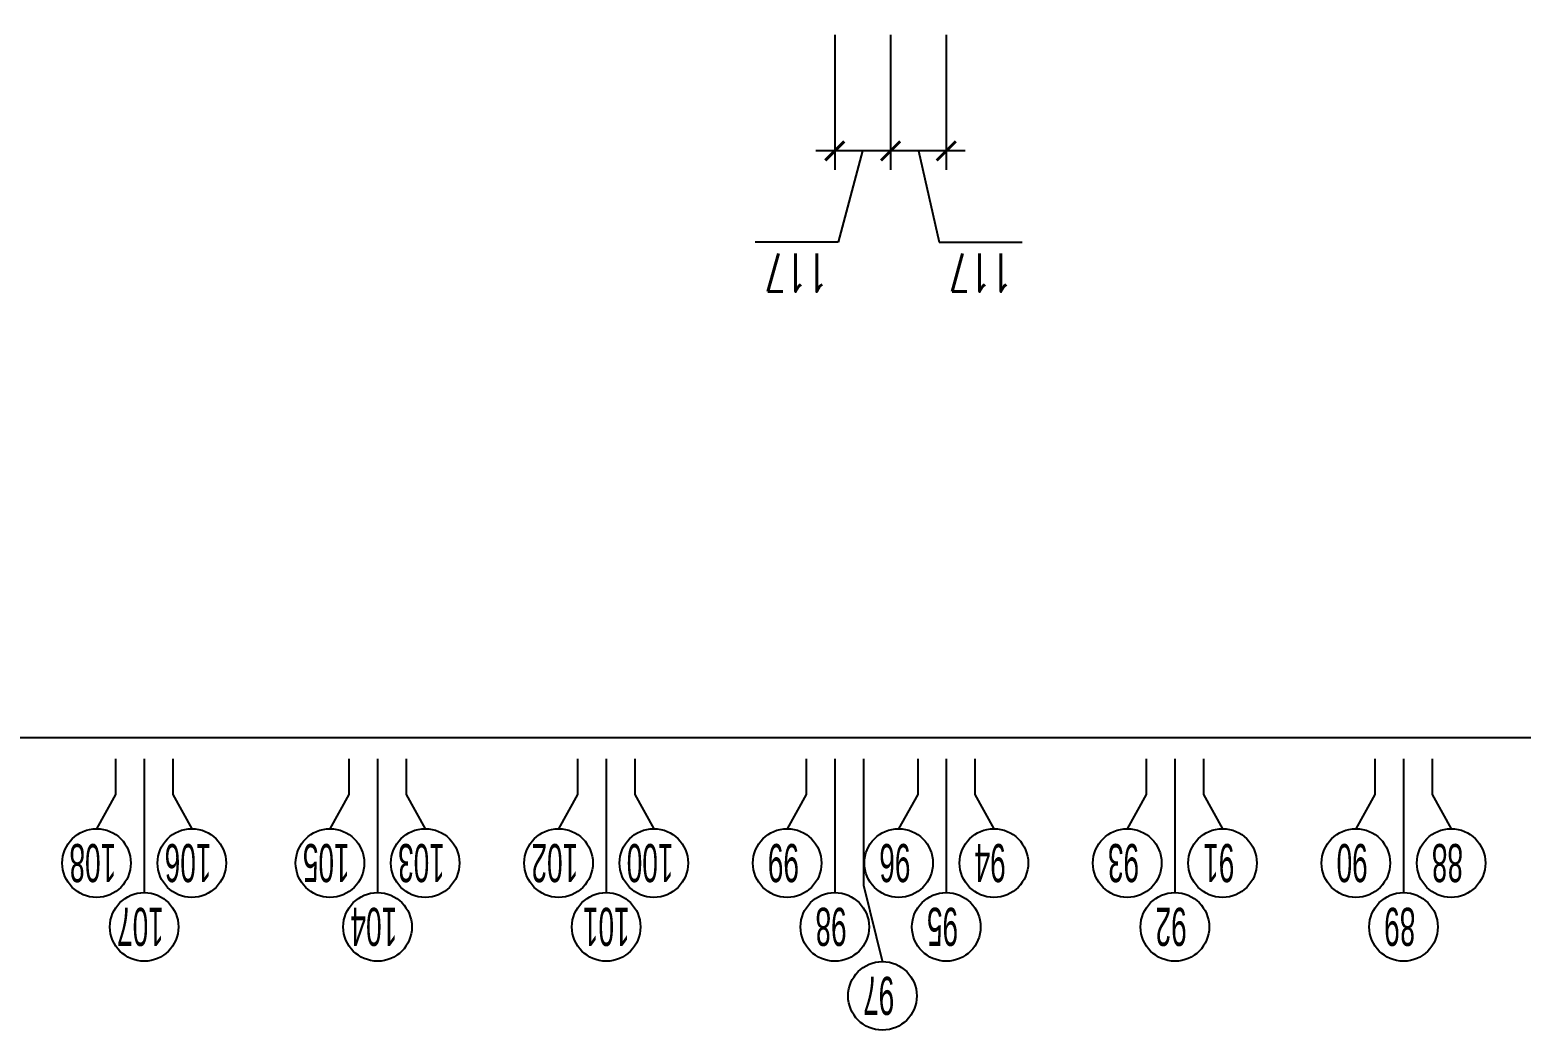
# Model space of a CAD drawing. Extents: x -57534 to 10615, y -13723 to 96319.
# Drawn here: x -26724 to -23593, y 45153 to 47252 of the extents above; entities that cross this region are included whole.
import ezdxf
from ezdxf.enums import TextEntityAlignment as Align

# ---------------------------------------------------------------- set-up
doc = ezdxf.new("R2010")
doc.units = 0
doc.header["$LTSCALE"] = 5
doc.header["$MEASUREMENT"] = 0
doc.layers.get('0').update_dxf_attribs({"linetype": 'CONTINUOUS'})
doc.layers.get('DEFPOINTS').update_dxf_attribs({"linetype": 'CONTINUOUS'})
for name, color, linetype in [('DIMENSION', 4, 'CONTINUOUS'), ('Net vang', 2, 'CONTINUOUS'), ('TEXT', 3, 'CONTINUOUS')]:
    doc.layers.add(name, color=color, linetype=linetype)
doc.styles.add('DIM', font='romans.shx', dxfattribs={"width": 0.65})
doc.styles.get("Standard").update_dxf_attribs({"font": 'vn_vni.shx', "width": 0.9})
doc.dimstyles.new('400.Ph', dxfattribs={"dimscale": 400, "dimtxt": 0.2, "dimasz": 0.1, "dimexe": 0.1, "dimexo": 0.1, "dimgap": 0.06, "dimtad": 1, "dimdec": 0, "dimzin": 0, "dimdsep": 46, "dimtxsty": 'DIM', "dimblk": 'ARCHTICK', "dimcen": 0.15, "dimdle": 0.1, "dimclrd": 256, "dimclre": 7, "dimclrt": 6, "dimadec": 0, "dimazin": 0, "dimtfac": 1, "dimtdec": 0, "dimtix": 1, "dimtmove": 0, "dimatfit": 3, "dimfxl": 1, "dimtolj": 1, "dimtzin": 0, "dimarcsym": 0})

# ---------------------------------------------------------------- blocks, each defined once
blk = doc.blocks.new('_ArchTick')
at = {"color": 0, "linetype": 'ByBlock', "const_width": 0.15}
blk.add_lwpolyline([(-0.5, -0.5), (0.5, 0.5)], dxfattribs=at)
blk = doc.blocks.new('*D97')
at = {"layer": 'DEFPOINTS', "color": 0}
for p in [(-12849.1, 15143.5), (-50569.1, 13627.7), (-12849.1, 13627.7)]:
    blk.add_point(p, dxfattribs=at)
at = {"layer": 'DIMENSION', "color": 7, "lineweight": -2}
for p, q in [((-50569.1, 13667.7), (-50569.1, 15183.5)), ((-12849.1, 13667.7), (-12849.1, 15183.5))]:
    blk.add_line(p, q, dxfattribs=at)
at = {"layer": 'DIMENSION', "lineweight": -2}
blk.add_line((-50609.1, 15143.5), (-12809.1, 15143.5), dxfattribs=at)
at = {"layer": 'DIMENSION', "lineweight": -2, "xscale": 40, "yscale": 40, "zscale": 40, "rotation": 180}
blk.add_blockref('_ArchTick', (-50569.1, 15143.5), dxfattribs=at)
at = {"layer": 'DIMENSION', "lineweight": -2, "xscale": 40, "yscale": 40, "zscale": 40}
blk.add_blockref('_ArchTick', (-12849.1, 15143.5), dxfattribs=at)
at = {"layer": 'DIMENSION', "color": 6, "insert": (-31669.1, 15207.5), "char_height": 80, "attachment_point": 5, "style": 'DIM'}
blk.add_mtext('\\A1;37720', dxfattribs=at)
blk = doc.blocks.new('*D291')
at = {"layer": 'DEFPOINTS', "color": 0}
for p in [(-58141.9, 13911.5), (-58258.9, 13627.7), (-58141.9, 13627.7)]:
    blk.add_point(p, dxfattribs=at)
at = {"layer": 'DIMENSION', "lineweight": -2}
for p, q in [((-58244, 14102.8), (-58418.3, 14102.8)), ((-58200.4, 13911.5), (-58244, 14102.8)), ((-58298.9, 13911.5), (-58101.9, 13911.5))]:
    blk.add_line(p, q, dxfattribs=at)
at = {"layer": 'DIMENSION', "color": 7, "lineweight": -2}
for p, q in [((-58258.9, 13667.7), (-58258.9, 13951.5)), ((-58141.9, 13667.7), (-58141.9, 13951.5))]:
    blk.add_line(p, q, dxfattribs=at)
at = {"layer": 'DIMENSION', "lineweight": -2, "xscale": 40, "yscale": 40, "zscale": 40, "rotation": 180}
blk.add_blockref('_ArchTick', (-58258.9, 13911.5), dxfattribs=at)
at = {"layer": 'DIMENSION', "lineweight": -2, "xscale": 40, "yscale": 40, "zscale": 40}
blk.add_blockref('_ArchTick', (-58141.9, 13911.5), dxfattribs=at)
at = {"layer": 'DIMENSION', "color": 6, "insert": (-58331.2, 14166.8), "char_height": 80, "attachment_point": 5, "style": 'DIM'}
blk.add_mtext('\\A1;117', dxfattribs=at)
blk = doc.blocks.new('*D311')
at = {"layer": 'DEFPOINTS', "color": 0}
for p in [(-69039.5, 13911.5), (-69156.5, 13627.7), (-69039.5, 13627.7)]:
    blk.add_point(p, dxfattribs=at)
at = {"layer": 'DIMENSION', "lineweight": -2}
for p, q in [((-69098, 13911.5), (-69046.4, 14102.8)), ((-69046.4, 14102.8), (-68872.1, 14102.8)), ((-69196.5, 13911.5), (-68999.5, 13911.5))]:
    blk.add_line(p, q, dxfattribs=at)
at = {"layer": 'DIMENSION', "color": 7, "lineweight": -2}
for p, q in [((-69156.5, 13667.7), (-69156.5, 13951.5)), ((-69039.5, 13667.7), (-69039.5, 13951.5))]:
    blk.add_line(p, q, dxfattribs=at)
at = {"layer": 'DIMENSION', "lineweight": -2, "xscale": 40, "yscale": 40, "zscale": 40, "rotation": 180}
blk.add_blockref('_ArchTick', (-69156.5, 13911.5), dxfattribs=at)
at = {"layer": 'DIMENSION', "lineweight": -2, "xscale": 40, "yscale": 40, "zscale": 40}
blk.add_blockref('_ArchTick', (-69039.5, 13911.5), dxfattribs=at)
at = {"layer": 'DIMENSION', "color": 6, "insert": (-68959.3, 14166.8), "char_height": 80, "attachment_point": 5, "style": 'DIM'}
blk.add_mtext('\\A1;117', dxfattribs=at)
blk = doc.blocks.new('pd2')
at = {"layer": 'DIMENSION', "color": 7}
blk.add_line((-58258.9, 13667.7), (-58258.9, 13951.5), dxfattribs=at)
at = {"layer": 'DIMENSION', "xscale": 40, "yscale": 40, "zscale": 40}
blk.add_blockref('_ArchTick', (-58258.9, 13911.5), dxfattribs=at)
at = {"layer": 'DIMENSION'}
dim = blk.add_linear_dim(base=(-58141.9, 13911.5), p1=(-58258.9, 13627.7), p2=(-58141.9, 13627.7), dimstyle='400.Ph', override={"dimtmove": 1}, dxfattribs=at)
dim.commit()
dim.dimension.update_dxf_attribs({"geometry": '*D291', "text_midpoint": (-58268, 14102.8), "dimtype": 128})
blk = doc.blocks.new('pd3')
at = {"layer": 'DIMENSION', "color": 7}
blk.add_line((-69039.5, 13667.7), (-69039.5, 13951.5), dxfattribs=at)
at = {"layer": 'DIMENSION', "xscale": 40, "yscale": 40, "zscale": 40, "rotation": 180}
blk.add_blockref('_ArchTick', (-69039.5, 13911.5), dxfattribs=at)
at = {"layer": 'DIMENSION'}
dim = blk.add_linear_dim(base=(-69039.5, 13911.5), p1=(-69156.5, 13627.7), p2=(-69039.5, 13627.7), dimstyle='400.Ph', override={"dimtmove": 1}, dxfattribs=at)
dim.commit()
dim.dimension.update_dxf_attribs({"geometry": '*D311', "text_midpoint": (-69022.4, 14102.8), "dimtype": 128})
blk = doc.blocks.new('A$C7E87390C')
at = {"layer": 'Net vang'}
for p, q in [((15913.5, 9524), (15873.5, 9686.1)), ((14779.5, 9259), (14779.5, 9539.8)), ((15259.5, 9259), (15259.5, 9539.8)), ((15739.5, 9259), (15739.5, 9539.8)), ((15913.5, 9259), (15913.5, 9524)), ((15973.5, 9259), (15973.5, 9539.8)), ((16453.5, 9259), (16453.5, 9539.8)), ((16933.5, 9259), (16933.5, 9539.8)), ((17423.5, 9259), (17423.5, 9539.8)), ((14719.5, 9334.1), (14679.5, 9405.9)), ((14839.5, 9334.1), (14879.5, 9405.9)), ((15199.5, 9334.1), (15159.5, 9405.9)), ((15319.5, 9334.1), (15359.5, 9405.9)), ((15679.5, 9334.1), (15639.5, 9405.9)), ((15799.5, 9334.1), (15839.5, 9405.9)), ((16033.5, 9334.1), (16073.5, 9405.9)), ((16393.5, 9334.1), (16353.5, 9405.9)), ((16513.5, 9334.1), (16553.5, 9405.9)), ((16873.5, 9334.1), (16833.5, 9405.9)), ((16993.5, 9334.1), (17033.5, 9405.9)), ((17363.5, 9334.1), (17323.5, 9405.9)), ((17483.5, 9334.1), (17523.5, 9405.9)), ((14719.5, 9259), (14719.5, 9334.1)), ((14839.5, 9259), (14839.5, 9334.1)), ((15199.5, 9259), (15199.5, 9334.1)), ((15319.5, 9259), (15319.5, 9334.1)), ((15679.5, 9259), (15679.5, 9334.1)), ((15799.5, 9259), (15799.5, 9334.1)), ((16033.5, 9259), (16033.5, 9334.1)), ((16393.5, 9259), (16393.5, 9334.1)), ((16513.5, 9259), (16513.5, 9334.1)), ((16873.5, 9259), (16873.5, 9334.1)), ((16993.5, 9259), (16993.5, 9334.1)), ((17363.5, 9259), (17363.5, 9334.1)), ((17483.5, 9259), (17483.5, 9334.1))]:
    blk.add_line(p, q, dxfattribs=at)
for centre in [(15873.5, 9756.6), (14779.5, 9611.8), (15259.5, 9611.8), (15739.5, 9611.8), (15973.5, 9611.8), (16453.5, 9611.8), (16933.5, 9611.8), (17423.5, 9611.8), (14679.5, 9477.9), (14879.5, 9477.9), (15159.5, 9477.9), (15359.5, 9477.9), (15639.5, 9477.9), (15839.5, 9477.9), (16073.5, 9477.9), (16353.5, 9477.9), (16553.5, 9477.9), (16833.5, 9477.9), (17033.5, 9477.9), (17323.5, 9477.9), (17523.5, 9477.9)]:
    blk.add_circle(centre, 72, dxfattribs=at)
at = {"layer": 'DIMENSION'}
for name, p in [('pd2', (73998.4, -5928.3)), ('pd3', (85013.1, -5928.3))]:
    blk.add_blockref(name, p, dxfattribs=at)
at = {"layer": 'TEXT', "width": 0.55}
for s, p in [('97', (15881.3, 9756.6)), ('89', (14787.3, 9611.8)), ('92', (15267.3, 9611.8)), ('95', (15747.3, 9611.8)), ('98', (15981.3, 9611.8)), ('101', (16453.3, 9611.8)), ('104', (16941.3, 9611.8)), ('107', (17431.3, 9611.8)), ('88', (14687.3, 9477.9)), ('90', (14887.3, 9477.9)), ('91', (15167.3, 9477.9)), ('93', (15367.3, 9477.9)), ('94', (15647.3, 9477.9)), ('96', (15847.3, 9477.9)), ('99', (16081.3, 9477.9)), ('100', (16361.3, 9477.9)), ('102', (16561.3, 9477.9)), ('103', (16841.3, 9477.9)), ('105', (17041.3, 9477.9)), ('106', (17331.3, 9477.9)), ('108', (17531.3, 9477.9))]:
    blk.add_text(s, height=80, dxfattribs=at).set_placement(p, align=Align.MIDDLE)
at = {"layer": 'DIMENSION'}
dim = blk.add_linear_dim(base=(38488.5, 9215.1), p1=(768.5, 7699.4), p2=(38488.5, 7699.4), dimstyle='400.Ph', dxfattribs=at)
dim.commit()
dim.dimension.update_dxf_attribs({"geometry": '*D97', "text_midpoint": (19668.5, 9215.1), "dimtype": 128, "insert": (51337.6, -5928.3)})

msp = doc.modelspace()

# ---------------------------------------------------------------- block references
at = {"layer": 'DIMENSION', "ltscale": 5, "rotation": 180}
msp.add_blockref('A$C7E87390C', (-9060.5, 54981.5), dxfattribs=at)

doc.saveas('drawing.dxf')
